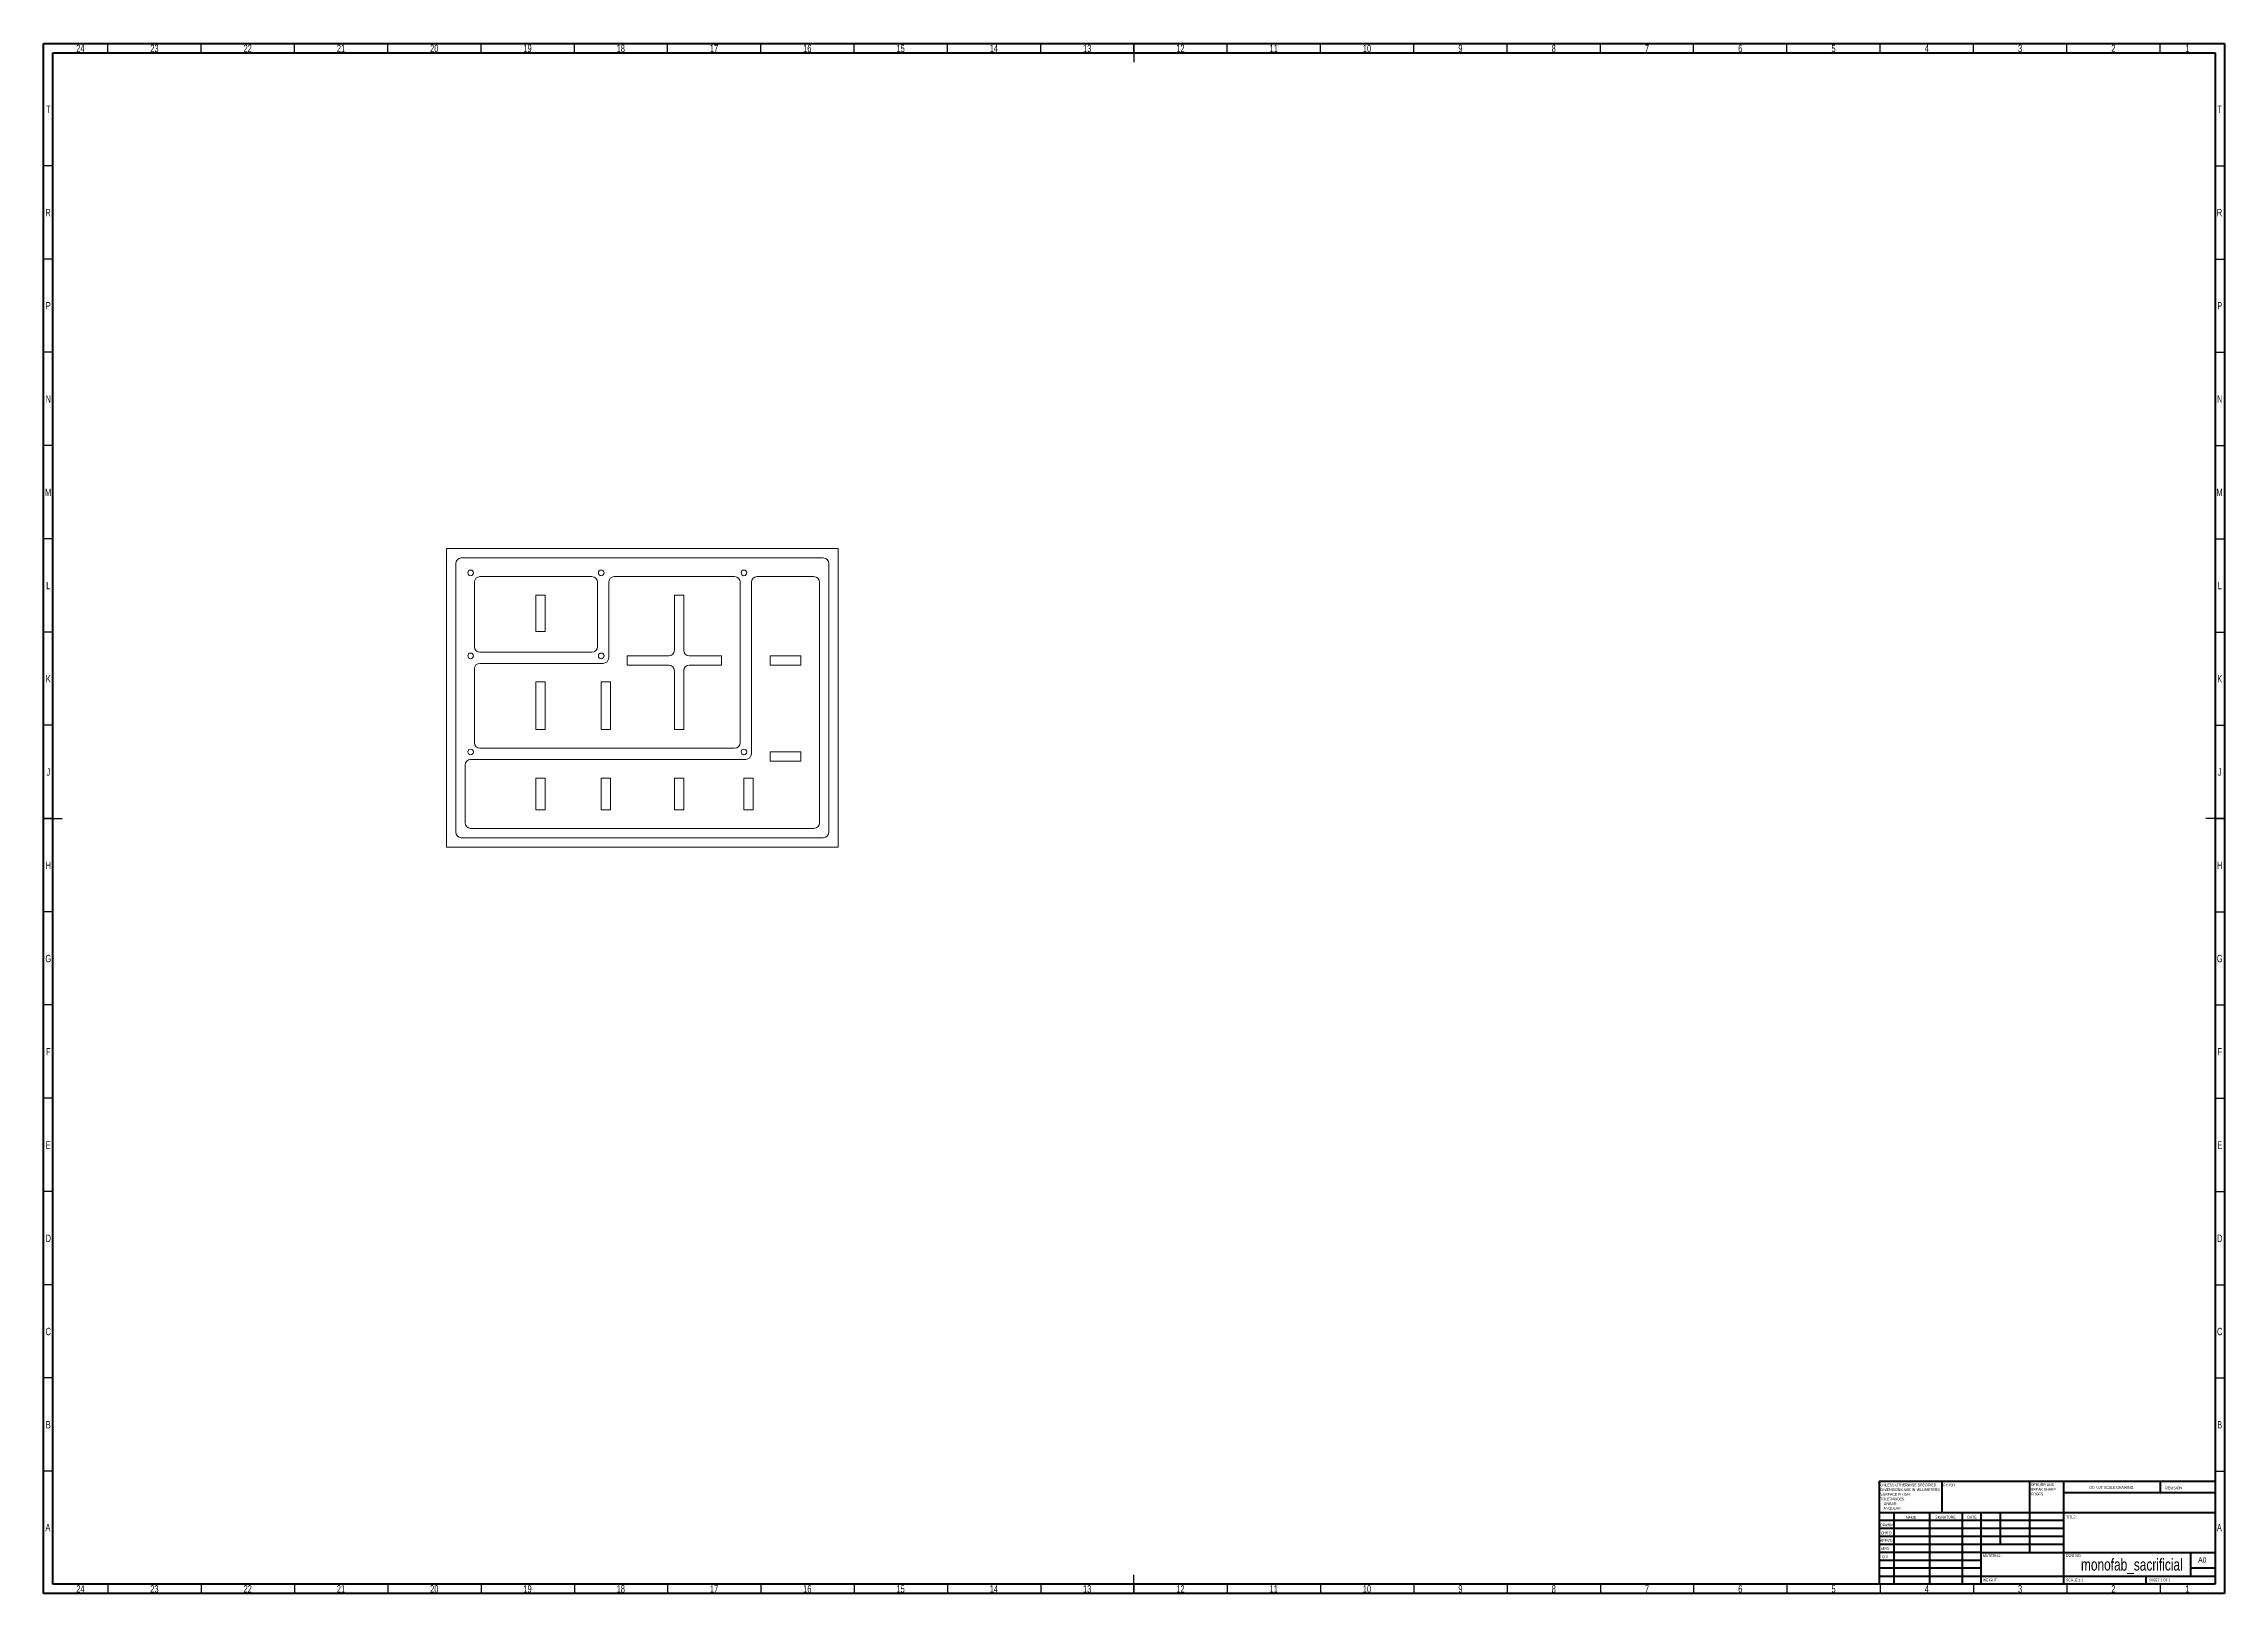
# Model space of a CAD drawing. Header units: millimetres. Extents: x 15 to 1184, y 5 to 836.
import ezdxf

# ---------------------------------------------------------------- set-up
doc = ezdxf.new("R2010")
doc.units = ezdxf.units.MM
doc.styles.add('SLDTEXTSTYLE0', font='TXT', dxfattribs={"width": 0.75})
doc.styles.add('SLDTEXTSTYLE1', font='TXT', dxfattribs={"width": 0.686449})
doc.styles.add('SLDTEXTSTYLE2', font='TXT', dxfattribs={"width": 0.6875})

# ---------------------------------------------------------------- blocks, each defined once
blk = doc.blocks.new('SW_NOTE_0')
at = {"color": 0, "linetype": 'Continuous', "lineweight": 0, "char_height": 1.5, "attachment_point": 1, "style": 'SLDTEXTSTYLE0'}
for s, insert in [('UNLESS OTHERWISE SPECIFIED:', (0, 1.9)), ('TOLERANCES:', (0, -5.6)), ('DIMENSIONS ARE IN MILLIMETERS', (0, -0.6)), ('SURFACE FINISH:', (0, -3.1)), ('ANGULAR:', (1.7, -10.6)), ('LINEAR:', (1.7, -8.1))]:
    blk.add_mtext(s, dxfattribs=dict(at, insert=insert))
blk = doc.blocks.new('SW_NOTE_1')
at = {"color": 0, "linetype": 'Continuous', "lineweight": 0, "char_height": 1.5, "attachment_point": 1, "style": 'SLDTEXTSTYLE0'}
for s, insert in [('DEBURR AND', (0, 1.9)), ('BREAK SHARP', (0, -0.6)), ('EDGES', (0, -3.1))]:
    blk.add_mtext(s, dxfattribs=dict(at, insert=insert))

msp = doc.modelspace()

# ---------------------------------------------------------------- linework, layer by layer
at = {"color": 7, "linetype": 'Continuous', "lineweight": 60}
for p, q in [((15, 5), (15, 836)), ((15, 836), (1184, 836)), ((20, 10), (20, 831)), ((20, 831), (1179, 831)), ((1179, 831), (1179, 10)), ((1184, 836), (1184, 5)), ((1184, 5), (15, 5)), ((1179, 10), (20, 10))]:
    msp.add_line(p, q, dxfattribs=at)
at = {"color": 7, "linetype": 'Continuous', "lineweight": 30}
for p, q in [((49.5, 831), (49.5, 836)), ((99.5, 831), (99.5, 836)), ((149.5, 831), (149.5, 836)), ((199.5, 831), (199.5, 836)), ((249.5, 831), (249.5, 836)), ((299.5, 831), (299.5, 836)), ((349.5, 831), (349.5, 836)), ((399.5, 831), (399.5, 836)), ((449.5, 831), (449.5, 836)), ((499.5, 831), (499.5, 836)), ((549.5, 831), (549.5, 836)), ((599.5, 836), (599.5, 826)), ((599.5, 831), (599.5, 836)), ((649.5, 831), (649.5, 836)), ((699.5, 831), (699.5, 836)), ((749.5, 831), (749.5, 836)), ((799.5, 831), (799.5, 836)), ((849.5, 831), (849.5, 836)), ((899.5, 831), (899.5, 836)), ((949.5, 831), (949.5, 836)), ((999.5, 831), (999.5, 836)), ((1049.5, 831), (1049.5, 836)), ((1099.5, 831), (1099.5, 836)), ((1149.5, 831), (1149.5, 836)), ((20, 770.5), (15, 770.5)), ((1179, 770.5), (1184, 770.5)), ((20, 720.5), (15, 720.5)), ((1179, 720.5), (1184, 720.5)), ((20, 670.5), (15, 670.5)), ((1179, 670.5), (1184, 670.5)), ((20, 620.5), (15, 620.5)), ((1179, 620.5), (1184, 620.5)), ((20, 570.5), (15, 570.5)), ((1179, 570.5), (1184, 570.5)), ((20, 520.5), (15, 520.5)), ((1179, 520.5), (1184, 520.5)), ((20, 470.5), (15, 470.5)), ((1179, 470.5), (1184, 470.5)), ((15, 420.5), (25, 420.5)), ((20, 420.5), (15, 420.5)), ((1184, 420.5), (1174, 420.5)), ((1179, 420.5), (1184, 420.5)), ((20, 370.5), (15, 370.5)), ((1179, 370.5), (1184, 370.5)), ((20, 320.5), (15, 320.5)), ((1179, 320.5), (1184, 320.5)), ((20, 270.5), (15, 270.5)), ((1179, 270.5), (1184, 270.5)), ((20, 220.5), (15, 220.5)), ((1179, 220.5), (1184, 220.5)), ((20, 170.5), (15, 170.5)), ((1179, 170.5), (1184, 170.5)), ((20, 120.5), (15, 120.5)), ((1179, 120.5), (1184, 120.5)), ((20, 70.5), (15, 70.5)), ((1179, 70.5), (1184, 70.5)), ((599.5, 5), (599.5, 15)), ((49.5, 10), (49.5, 5)), ((99.5, 10), (99.5, 5)), ((149.5, 10), (149.5, 5)), ((199.5, 10), (199.5, 5)), ((249.5, 10), (249.5, 5)), ((299.5, 10), (299.5, 5)), ((349.5, 10), (349.5, 5)), ((399.5, 10), (399.5, 5)), ((449.5, 10), (449.5, 5)), ((499.5, 10), (499.5, 5)), ((549.5, 10), (549.5, 5)), ((599.5, 10), (599.5, 5)), ((649.5, 10), (649.5, 5)), ((699.5, 10), (699.5, 5)), ((749.5, 10), (749.5, 5)), ((799.5, 10), (799.5, 5)), ((849.5, 10), (849.5, 5)), ((899.5, 10), (899.5, 5)), ((949.5, 10), (949.5, 5)), ((999.5, 10), (999.5, 5)), ((1049.5, 10), (1049.5, 5)), ((1099.5, 10), (1099.5, 5)), ((1149.5, 10), (1149.5, 5))]:
    msp.add_line(p, q, dxfattribs=at)
at = {"color": 7, "linetype": 'Continuous', "lineweight": 15}
for p, q in [((230.9, 565.2), (230.9, 405.2)), ((440.9, 565.2), (230.9, 565.2)), ((440.9, 405.2), (440.9, 565.2)), ((235.9, 557.2), (235.9, 413.2)), ((432.9, 560.2), (238.9, 560.2)), ((308.9, 550.2), (248.9, 550.2)), ((385.4, 550.2), (320.9, 550.2)), ((397.4, 550.2), (427.9, 550.2)), ((435.9, 413.2), (435.9, 557.2)), ((245.9, 547.2), (245.9, 512.7)), ((278.9, 540.2), (283.9, 540.2)), ((278.9, 540.2), (278.9, 520.8)), ((283.9, 540.2), (283.9, 520.8)), ((311.9, 512.7), (311.9, 547.2)), ((317.9, 506.7), (317.9, 547.2)), ((353.1, 540.2), (358.1, 540.2)), ((353.1, 540.2), (353.1, 510.7)), ((358.1, 540.2), (358.1, 510.7)), ((388.4, 461.2), (388.4, 547.2)), ((394.4, 455.2), (394.4, 547.2)), ((430.9, 418.2), (430.9, 547.2)), ((283.9, 520.8), (278.9, 520.8)), ((248.9, 509.7), (308.9, 509.7)), ((248.9, 503.7), (314.9, 503.7)), ((327.9, 502.7), (327.9, 507.7)), ((327.9, 507.7), (350.1, 507.7)), ((361.1, 507.7), (378.4, 507.7)), ((378.4, 507.7), (378.4, 502.7)), ((404.4, 507.7), (420.9, 507.7)), ((404.4, 502.7), (404.4, 507.7)), ((420.9, 507.7), (420.9, 502.7)), ((245.9, 500.7), (245.9, 461.2)), ((278.9, 493.7), (283.9, 493.7)), ((278.9, 493.7), (278.9, 468.2)), ((283.9, 493.7), (283.9, 468.2)), ((313.9, 493.7), (318.9, 493.7)), ((313.9, 493.7), (313.9, 468.2)), ((318.9, 493.7), (318.9, 468.2)), ((327.9, 502.7), (350.1, 502.7)), ((353.1, 499.7), (353.1, 468.2)), ((358.1, 499.7), (358.1, 468.2)), ((361.1, 502.7), (378.4, 502.7)), ((404.4, 502.7), (420.9, 502.7)), ((283.9, 468.2), (278.9, 468.2)), ((318.9, 468.2), (313.9, 468.2)), ((358.1, 468.2), (353.1, 468.2)), ((248.9, 458.2), (385.4, 458.2)), ((404.4, 451.2), (404.4, 456.2)), ((404.4, 456.2), (420.9, 456.2)), ((420.9, 456.2), (420.9, 451.2)), ((240.9, 449.2), (240.9, 418.2)), ((243.9, 452.2), (391.4, 452.2)), ((404.4, 451.2), (420.9, 451.2)), ((278.9, 442.2), (283.9, 442.2)), ((278.9, 442.2), (278.9, 425.2)), ((283.9, 442.2), (283.9, 425.2)), ((313.9, 442.2), (318.9, 442.2)), ((313.9, 442.2), (313.9, 425.2)), ((318.9, 442.2), (318.9, 425.2)), ((353.1, 442.2), (358.1, 442.2)), ((353.1, 442.2), (353.1, 425.2)), ((358.1, 442.2), (358.1, 425.2)), ((390.4, 442.2), (395.4, 442.2)), ((390.4, 442.2), (390.4, 425.2)), ((395.4, 442.2), (395.4, 425.2)), ((283.9, 425.2), (278.9, 425.2)), ((318.9, 425.2), (313.9, 425.2)), ((358.1, 425.2), (353.1, 425.2)), ((395.4, 425.2), (390.4, 425.2)), ((238.9, 410.2), (432.9, 410.2)), ((243.9, 415.2), (427.9, 415.2)), ((230.9, 405.2), (440.9, 405.2))]:
    msp.add_line(p, q, dxfattribs=at)
at = {"color": 7, "linetype": 'Continuous', "lineweight": 40}
for p, q in [((999, 65.2), (1179, 65.2)), ((999, 65.2), (999, 10)), ((1032.8, 48.2), (1032.8, 65.2)), ((1079.6, 65.2), (1079.6, 27)), ((1097.8, 65.2), (1097.8, 10)), ((1179, 58.9), (1097.8, 58.9)), ((1149.8, 58.9), (1149.8, 65.2)), ((1179, 48.2), (999, 48.2)), ((1006.8, 48.2), (1006.8, 10)), ((1026, 48.2), (1026, 10)), ((1043.4, 48.2), (1043.4, 10)), ((1053.6, 10), (1053.6, 48.2)), ((1064, 31.2), (1064, 48.2)), ((1097.8, 44), (999, 44)), ((1097.8, 39.8), (999, 39.8)), ((1097.8, 35.5), (999, 35.5)), ((1097.8, 31.2), (999, 31.2)), ((1053.6, 27), (999, 27)), ((1053.6, 27), (1179, 27)), ((1166, 14.2), (1166, 27)), ((1053.6, 22.7), (999, 22.7)), ((1053.6, 18.5), (999, 18.5)), ((999, 14.2), (1179, 14.2)), ((1142, 10), (1142, 14.2)), ((1179, 18.5), (1166, 18.5))]:
    msp.add_line(p, q, dxfattribs=at)
at = {"color": 7, "linetype": 'Continuous', "lineweight": 15}
for centre in [(243.9, 552.2), (313.9, 552.2), (390.4, 552.2), (243.9, 507.7), (313.9, 507.7), (243.9, 456.2), (390.4, 456.2)]:
    msp.add_circle(centre, 1.5, dxfattribs=at)
for centre, start, end in [((238.9, 557.2), 90, 180), ((248.9, 547.2), 90, 180), ((308.9, 547.2), 0, 90), ((320.9, 547.2), 90, 180), ((385.4, 547.2), 0, 90), ((397.4, 547.2), 90, 180), ((427.9, 547.2), 0, 90), ((432.9, 557.2), 0, 90), ((248.9, 512.7), 180, 270), ((248.9, 500.7), 90, 180), ((308.9, 512.7), 270, 0), ((314.9, 506.7), 270, 0), ((350.1, 510.7), 270, 0), ((361.1, 510.7), 180, 270), ((350.1, 499.7), 0, 90), ((361.1, 499.7), 90, 180), ((248.9, 461.2), 180, 270), ((385.4, 461.2), 270, 0), ((243.9, 449.2), 90, 180), ((391.4, 455.2), 270, 0), ((238.9, 413.2), 180, 270), ((243.9, 418.2), 180, 270), ((427.9, 418.2), 270, 0), ((432.9, 413.2), 270, 0)]:
    msp.add_arc(centre, 3, start, end, dxfattribs=at)

# ---------------------------------------------------------------- block references
at = {"color": 7, "linetype": 'Continuous', "lineweight": 0}
for name, p in [('SW_NOTE_0', (999.6, 62)), ('SW_NOTE_1', (1080.3, 62.1))]:
    msp.add_blockref(name, p, dxfattribs=at)

# ---------------------------------------------------------------- texts
for s, insert, char_height, attachment_point, style in [('24', (34.7, 835.4), 3.97, 2, 'SLDTEXTSTYLE0'), ('23', (74.4, 835.4), 3.97, 2, 'SLDTEXTSTYLE0'), ('22', (124.4, 835.4), 3.97, 2, 'SLDTEXTSTYLE0'), ('21', (174.4, 835.4), 3.97, 2, 'SLDTEXTSTYLE0'), ('20', (224.4, 835.4), 3.97, 2, 'SLDTEXTSTYLE0'), ('19', (274.4, 835.4), 3.97, 2, 'SLDTEXTSTYLE0'), ('18', (324.4, 835.4), 3.97, 2, 'SLDTEXTSTYLE0'), ('17', (374.4, 835.4), 3.97, 2, 'SLDTEXTSTYLE0'), ('16', (424.4, 835.4), 3.97, 2, 'SLDTEXTSTYLE0'), ('15', (474.4, 835.4), 3.97, 2, 'SLDTEXTSTYLE0'), ('14', (524.4, 835.4), 3.97, 2, 'SLDTEXTSTYLE0'), ('13', (574.4, 835.4), 3.97, 2, 'SLDTEXTSTYLE0'), ('12', (624.4, 835.4), 3.97, 2, 'SLDTEXTSTYLE0'), ('11', (674.4, 835.4), 3.97, 2, 'SLDTEXTSTYLE0'), ('10', (724.4, 835.4), 3.97, 2, 'SLDTEXTSTYLE0'), ('9', (774.5, 835.4), 3.97, 2, 'SLDTEXTSTYLE0'), ('8', (824.5, 835.4), 3.97, 2, 'SLDTEXTSTYLE0'), ('7', (874.5, 835.4), 3.97, 2, 'SLDTEXTSTYLE0'), ('6', (924.5, 835.4), 3.97, 2, 'SLDTEXTSTYLE0'), ('5', (974.5, 835.4), 3.97, 2, 'SLDTEXTSTYLE0'), ('4', (1024.5, 835.4), 3.97, 2, 'SLDTEXTSTYLE0'), ('3', (1074.5, 835.4), 3.97, 2, 'SLDTEXTSTYLE0'), ('2', (1124.5, 835.4), 3.97, 2, 'SLDTEXTSTYLE0'), ('1', (1164.2, 835.4), 3.97, 2, 'SLDTEXTSTYLE0'), ('T', (17.5, 802.8), 3.97, 2, 'SLDTEXTSTYLE0'), ('T', (1181.5, 802.8), 3.97, 2, 'SLDTEXTSTYLE0'), ('R', (17.4, 747.4), 3.97, 2, 'SLDTEXTSTYLE0'), ('R', (1181.4, 747.4), 3.97, 2, 'SLDTEXTSTYLE0'), ('P', (17.5, 697.4), 3.97, 2, 'SLDTEXTSTYLE0'), ('P', (1181.5, 697.4), 3.97, 2, 'SLDTEXTSTYLE0'), ('N', (17.5, 647.4), 3.97, 2, 'SLDTEXTSTYLE0'), ('N', (1181.5, 647.4), 3.97, 2, 'SLDTEXTSTYLE0'), ('M', (17.4, 597.4), 3.97, 2, 'SLDTEXTSTYLE0'), ('M', (1181.4, 597.4), 3.97, 2, 'SLDTEXTSTYLE0'), ('L', (17.5, 547.4), 3.97, 2, 'SLDTEXTSTYLE0'), ('L', (1181.5, 547.4), 3.97, 2, 'SLDTEXTSTYLE0'), ('K', (17.5, 497.4), 3.97, 2, 'SLDTEXTSTYLE0'), ('K', (1181.5, 497.4), 3.97, 2, 'SLDTEXTSTYLE0'), ('J', (17.5, 447.4), 3.97, 2, 'SLDTEXTSTYLE0'), ('J', (1181.5, 447.4), 3.97, 2, 'SLDTEXTSTYLE0'), ('H', (17.5, 397.4), 3.97, 2, 'SLDTEXTSTYLE0'), ('H', (1181.5, 397.4), 3.97, 2, 'SLDTEXTSTYLE0'), ('G', (17.5, 347.4), 3.97, 2, 'SLDTEXTSTYLE0'), ('G', (1181.5, 347.4), 3.97, 2, 'SLDTEXTSTYLE0'), ('F', (17.5, 297.4), 3.97, 2, 'SLDTEXTSTYLE0'), ('F', (1181.5, 297.4), 3.97, 2, 'SLDTEXTSTYLE0'), ('E', (17.5, 247.4), 3.97, 2, 'SLDTEXTSTYLE0'), ('E', (1181.5, 247.4), 3.97, 2, 'SLDTEXTSTYLE0'), ('D', (17.5, 197.4), 3.97, 2, 'SLDTEXTSTYLE0'), ('D', (1181.5, 197.4), 3.97, 2, 'SLDTEXTSTYLE0'), ('C', (17.5, 147.4), 3.97, 2, 'SLDTEXTSTYLE0'), ('C', (1181.5, 147.4), 3.97, 2, 'SLDTEXTSTYLE0'), ('B', (17.5, 97.4), 3.97, 2, 'SLDTEXTSTYLE0'), ('B', (1181.5, 97.4), 3.97, 2, 'SLDTEXTSTYLE0'), ('FINISH:', (1033.4, 63.9), 1.5, 1, 'SLDTEXTSTYLE0'), ('DO NOT SCALE DRAWING', (1111.6, 62.5), 1.5, 1, 'SLDTEXTSTYLE0'), ('REVISION', (1152.3, 62.3), 1.5, 1, 'SLDTEXTSTYLE0'), ('A', (17.3, 42.3), 3.97, 2, 'SLDTEXTSTYLE0'), ('DRAWN', (999.6, 42.4), 1.5, 1, 'SLDTEXTSTYLE1'), ("CHK'D", (999.9, 38.2), 1.5, 1, 'SLDTEXTSTYLE0'), ('NAME', (1013.3, 46.5), 1.5, 1, 'SLDTEXTSTYLE0'), ('SIGNATURE', (1029, 46.6), 1.5, 1, 'SLDTEXTSTYLE0'), ('DATE', (1046.2, 46.6), 1.5, 1, 'SLDTEXTSTYLE0'), ('TITLE:', (1099.1, 46.6), 1.5, 1, 'SLDTEXTSTYLE0'), ('A', (1181.3, 42.3), 3.97, 2, 'SLDTEXTSTYLE0'), ("APPV'D", (999.4, 34.1), 1.5, 1, 'SLDTEXTSTYLE0'), ('MFG', (1000.1, 29.7), 1.5, 1, 'SLDTEXTSTYLE0'), ('Q.A', (1000.5, 25.5), 1.5, 1, 'SLDTEXTSTYLE0'), ('MATERIAL:', (1054.6, 26), 1.5, 1, 'SLDTEXTSTYLE0'), ('DWG NO.', (1099, 26), 1.5, 1, 'SLDTEXTSTYLE0'), ('monofab_sacrificial', (1134.4, 23.6), 6.35, 2, 'SLDTEXTSTYLE0'), ('A0', (1169.9, 24.4), 2.91, 1, 'SLDTEXTSTYLE0'), ('WEIGHT:', (1054.6, 12.9), 1.5, 1, 'SLDTEXTSTYLE0'), ('SCALE:1:1', (1099.1, 12.9), 1.5, 1, 'SLDTEXTSTYLE0'), ('SHEET 1 OF 1', (1143.5, 12.9), 1.5, 1, 'SLDTEXTSTYLE2'), ('24', (34.7, 9.4), 3.97, 2, 'SLDTEXTSTYLE0'), ('23', (74.4, 9.4), 3.97, 2, 'SLDTEXTSTYLE0'), ('22', (124.4, 9.4), 3.97, 2, 'SLDTEXTSTYLE0'), ('21', (174.4, 9.4), 3.97, 2, 'SLDTEXTSTYLE0'), ('20', (224.4, 9.4), 3.97, 2, 'SLDTEXTSTYLE0'), ('19', (274.4, 9.4), 3.97, 2, 'SLDTEXTSTYLE0'), ('18', (324.4, 9.4), 3.97, 2, 'SLDTEXTSTYLE0'), ('17', (374.4, 9.4), 3.97, 2, 'SLDTEXTSTYLE0'), ('16', (424.4, 9.4), 3.97, 2, 'SLDTEXTSTYLE0'), ('15', (474.4, 9.4), 3.97, 2, 'SLDTEXTSTYLE0'), ('14', (524.4, 9.4), 3.97, 2, 'SLDTEXTSTYLE0'), ('13', (574.4, 9.4), 3.97, 2, 'SLDTEXTSTYLE0'), ('12', (624.4, 9.4), 3.97, 2, 'SLDTEXTSTYLE0'), ('11', (674.4, 9.4), 3.97, 2, 'SLDTEXTSTYLE0'), ('10', (724.4, 9.4), 3.97, 2, 'SLDTEXTSTYLE0'), ('9', (774.5, 9.4), 3.97, 2, 'SLDTEXTSTYLE0'), ('8', (824.5, 9.4), 3.97, 2, 'SLDTEXTSTYLE0'), ('7', (874.5, 9.4), 3.97, 2, 'SLDTEXTSTYLE0'), ('6', (924.5, 9.4), 3.97, 2, 'SLDTEXTSTYLE0'), ('5', (974.5, 9.4), 3.97, 2, 'SLDTEXTSTYLE0'), ('4', (1024.5, 9.4), 3.97, 2, 'SLDTEXTSTYLE0'), ('3', (1074.5, 9.4), 3.97, 2, 'SLDTEXTSTYLE0'), ('2', (1124.5, 9.4), 3.97, 2, 'SLDTEXTSTYLE0'), ('1', (1164.2, 9.4), 3.97, 2, 'SLDTEXTSTYLE0')]:
    msp.add_mtext(s, dxfattribs=dict(at, insert=insert, char_height=char_height, attachment_point=attachment_point, style=style))

doc.saveas('drawing.dxf')
